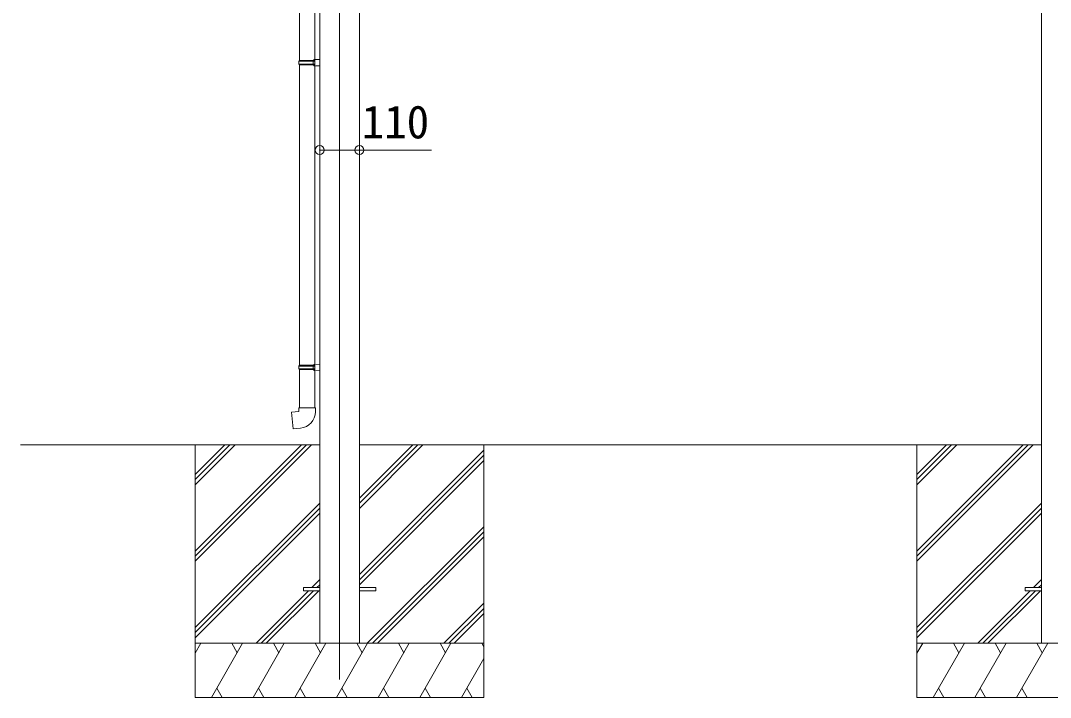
# Model space of a CAD drawing. Units: millimetres at full size; details may follow other scales. Extents: x -6988 to 7066, y -4877 to 4823.
# Drawn here: x 52 to 2906, y -2172 to -295 of the extents above; entities that cross this region are included whole.
import ezdxf
from ezdxf.enums import TextEntityAlignment as Align

# ---------------------------------------------------------------- set-up
doc = ezdxf.new("R2010")
doc.units = ezdxf.units.MM
doc.header["$LTSCALE"] = 25
doc.header["$PDMODE"] = 32
doc.header["$PDSIZE"] = 25
for name, color, linetype, lineweight in [('0-0_0', 7, 'Continuous', 9), ('0-1_本体', 4, 'Continuous', 9), ('0-2_部品', 7, 'Continuous', 9), ('0-8_PARTS2', 2, 'Continuous', 9), ('0-A_寸法', 6, 'Continuous', 9)]:
    doc.layers.add(name, color=color, linetype=linetype, lineweight=lineweight)
doc.styles.add('ＭＳ ゴシック', font='')
doc.styles.get('ＭＳ ゴシック').set_extended_font_data('MS Gothic')

msp = doc.modelspace()

# ---------------------------------------------------------------- linework, layer by layer
at = {"layer": '0-0_0'}
for p, q in [((52.31, -1471.9), (881.31, -1471.9)), ((536.31, -1471.9), (536.31, -2171.89)), ((536.31, -1766.07), (830.49, -1471.9)), ((536.31, -1780.21), (844.64, -1471.9)), ((536.31, -1794.36), (858.78, -1471.9)), ((536.31, -1582.23), (646.65, -1471.9)), ((536.31, -1568.08), (632.5, -1471.9)), ((536.31, -1553.94), (618.36, -1471.9)), ((991.31, -1647.73), (1167.15, -1471.9)), ((991.31, -1633.58), (1153, -1471.9)), ((991.31, -1619.44), (1138.86, -1471.9)), ((991.31, -1471.9), (2881.31, -1471.9)), ((1336.31, -1471.9), (1336.31, -2171.89)), ((2536.31, -1471.9), (2536.31, -2171.89)), ((2536.31, -1766.07), (2830.49, -1471.9)), ((2536.31, -1780.21), (2844.64, -1471.9)), ((2536.31, -1794.36), (2858.78, -1471.9)), ((2536.31, -1582.23), (2646.65, -1471.9)), ((2536.31, -1568.08), (2632.5, -1471.9)), ((2536.31, -1553.94), (2618.36, -1471.9)), ((991.31, -1831.57), (1336.31, -1486.57)), ((991.31, -1845.71), (1336.31, -1500.72)), ((991.31, -1859.86), (1336.31, -1514.86)), ((536.31, -1978.2), (881.31, -1633.21)), ((536.31, -1992.35), (881.31, -1647.35)), ((2536.31, -1978.2), (2881.31, -1633.21)), ((2536.31, -1992.35), (2881.31, -1647.35)), ((536.31, -2006.49), (881.31, -1661.49)), ((2536.31, -2006.49), (2881.31, -1661.49)), ((1013.12, -2021.89), (1336.31, -1698.71)), ((1027.26, -2021.89), (1336.31, -1712.85)), ((1041.41, -2021.89), (1336.31, -1726.99)), ((859.26, -1867.4), (881.31, -1845.34)), ((2859.26, -1867.4), (2881.31, -1845.34)), ((704.75, -2021.89), (850.26, -1876.4)), ((718.9, -2021.89), (864.4, -1876.4)), ((733.04, -2021.89), (878.54, -1876.4)), ((873.4, -1867.4), (881.31, -1859.48)), ((2704.75, -2021.89), (2850.26, -1876.4)), ((2718.9, -2021.89), (2864.4, -1876.4)), ((2733.04, -2021.89), (2878.54, -1876.4)), ((2873.4, -1867.4), (2881.31, -1859.48)), ((1225.25, -2021.89), (1336.31, -1910.84)), ((1239.4, -2021.89), (1336.31, -1924.98)), ((1253.54, -2021.89), (1336.31, -1939.12)), ((1336.31, -2021.89), (536.31, -2021.89)), ((536.31, -2049.4), (552.19, -2021.89)), ((581.06, -2171.89), (667.66, -2021.89)), ((652.66, -2047.88), (637.66, -2021.89)), ((696.53, -2171.89), (783.13, -2021.89)), ((768.13, -2047.88), (753.13, -2021.89)), ((812, -2171.89), (898.6, -2021.89)), ((883.6, -2047.88), (868.6, -2021.89)), ((927.47, -2171.89), (1014.07, -2021.89)), ((999.07, -2047.88), (984.07, -2021.89)), ((1042.94, -2171.89), (1129.54, -2021.89)), ((1114.54, -2047.88), (1099.54, -2021.89)), ((1158.41, -2171.89), (1245.01, -2021.89)), ((1215.01, -2021.89), (1230.01, -2047.88)), ((1330.48, -2021.89), (1336.31, -2031.99)), ((3336.31, -2021.89), (2536.31, -2021.89)), ((2536.31, -2049.4), (2552.19, -2021.89)), ((2581.06, -2171.89), (2667.66, -2021.89)), ((2652.66, -2047.88), (2637.66, -2021.89)), ((2696.53, -2171.89), (2783.13, -2021.89)), ((2768.13, -2047.88), (2753.13, -2021.89)), ((2812, -2171.89), (2898.6, -2021.89)), ((2883.6, -2047.88), (2868.6, -2021.89)), ((1273.88, -2171.89), (1336.31, -2063.76)), ((596.06, -2145.92), (611.06, -2171.89)), ((711.53, -2145.92), (726.53, -2171.89)), ((827, -2145.91), (842, -2171.89)), ((942.47, -2145.91), (957.47, -2171.89)), ((1057.94, -2145.92), (1072.94, -2171.89)), ((1173.41, -2145.92), (1188.41, -2171.89)), ((1288.88, -2145.92), (1303.88, -2171.89)), ((2596.06, -2145.92), (2611.06, -2171.89)), ((2711.53, -2145.92), (2726.53, -2171.89)), ((2827, -2145.91), (2842, -2171.89)), ((536.31, -2171.89), (1336.31, -2171.89)), ((2536.31, -2171.89), (3336.31, -2171.89))]:
    msp.add_line(p, q, dxfattribs=at)
at = {"layer": '0-1_本体'}
for p, q in [((881.31, 858.1), (881.31, -2021.89)), ((991.31, 858.1), (991.31, -2021.89)), ((2881.31, 858.1), (2881.31, -2021.89))]:
    msp.add_line(p, q, dxfattribs=at)
at = {"layer": '0-2_部品'}
for p, q in [((825.31, 538.19), (825.31, -405.99)), ((867.31, 535.63), (867.31, -403.44)), ((823.31, -407.99), (824.31, -405.99)), ((823.31, -407.99), (867.31, -407.99)), ((823.31, -407.99), (823.31, -415.99)), ((823.31, -415.99), (867.31, -415.99)), ((823.31, -415.99), (824.31, -417.99)), ((824.31, -405.99), (867.31, -405.99)), ((824.31, -417.99), (867.31, -417.99)), ((825.31, -417.99), (825.31, -1251.15)), ((862.84, -407.99), (862.41, -405.99)), ((865.31, -403.49), (881.31, -403.02)), ((865.31, -405.49), (865.31, -403.49)), ((865.31, -405.49), (867.31, -405.49)), ((865.31, -420.49), (865.31, -418.49)), ((865.31, -420.49), (881.31, -420.97)), ((867.31, -420.55), (867.31, -1248.6)), ((881.31, -403.02), (881.31, -420.97)), ((823.31, -1253.15), (824.31, -1251.15)), ((823.31, -1253.15), (867.31, -1253.15)), ((823.31, -1253.15), (823.31, -1261.15)), ((824.31, -1251.15), (867.31, -1251.15)), ((862.84, -1253.15), (862.41, -1251.15)), ((865.31, -1248.65), (881.31, -1248.18)), ((865.31, -1250.65), (865.31, -1248.65)), ((865.31, -1250.65), (867.31, -1250.65)), ((881.31, -1248.18), (881.31, -1266.13)), ((823.31, -1261.15), (867.31, -1261.15)), ((823.31, -1261.15), (824.31, -1263.15)), ((824.31, -1263.15), (867.31, -1263.15)), ((825.31, -1263.15), (825.31, -1369.29)), ((865.31, -1265.65), (865.31, -1263.65)), ((865.31, -1265.65), (881.31, -1266.13)), ((867.31, -1265.71), (867.31, -1369.29)), ((823.31, -1369.29), (869.31, -1369.29)), ((823.31, -1379.29), (823.31, -1369.29)), ((869.31, -1369.29), (869.31, -1380.21))]:
    msp.add_line(p, q, dxfattribs=at)
at = {"layer": '0-2_部品', "color": 4}
for p, q in [((836.31, -1867.39), (836.31, -1876.39)), ((881.31, -1867.39), (836.31, -1867.39)), ((881.31, -1876.39), (836.31, -1876.39)), ((1036.31, -1867.39), (991.31, -1867.39)), ((1036.31, -1876.39), (991.31, -1876.39)), ((1036.31, -1867.39), (1036.31, -1876.39)), ((2836.31, -1867.39), (2836.31, -1876.39)), ((2881.31, -1867.39), (2836.31, -1867.39)), ((2881.31, -1876.39), (2836.31, -1876.39))]:
    msp.add_line(p, q, dxfattribs=at)
at = {"layer": '0-2_部品'}
for points in [[(862.84, -407.99), (862.84, -415.99), (862.41, -417.99)], [(865.31, -418.49), (867.31, -418.49), (867.31, -405.49)], [(862.84, -1253.15), (862.84, -1261.15), (862.41, -1263.15)], [(865.31, -1263.65), (867.31, -1263.65), (867.31, -1250.65)], [(828.24, -1425.04), (807.4, -1426.86), (803.39, -1381.04), (823.31, -1379.29)]]:
    msp.add_lwpolyline(points, dxfattribs=at)
msp.add_arc((824.31, -1380.21), 45, 275, 0, dxfattribs=at)
at = {"layer": '0-8_PARTS2'}
msp.add_line((936.31, 824.24), (936.31, -2121.89), dxfattribs=at)
at = {"layer": '0-A_寸法'}
for p, q in [((881.31, -654.59), (991.31, -654.59)), ((991.31, -654.59), (1191.31, -654.59))]:
    msp.add_line(p, q, dxfattribs=at)
for p in [(881.31, -654.59), (991.31, -654.59)]:
    msp.add_point(p, dxfattribs=at)

# ---------------------------------------------------------------- texts
at = {"layer": '0-A_寸法', "color": 7, "style": 'ＭＳ ゴシック'}
msp.add_text('110', height=91.64, dxfattribs=at).set_placement((997.56, -649.59), align=Align.BOTTOM_LEFT)

doc.saveas('drawing.dxf')
